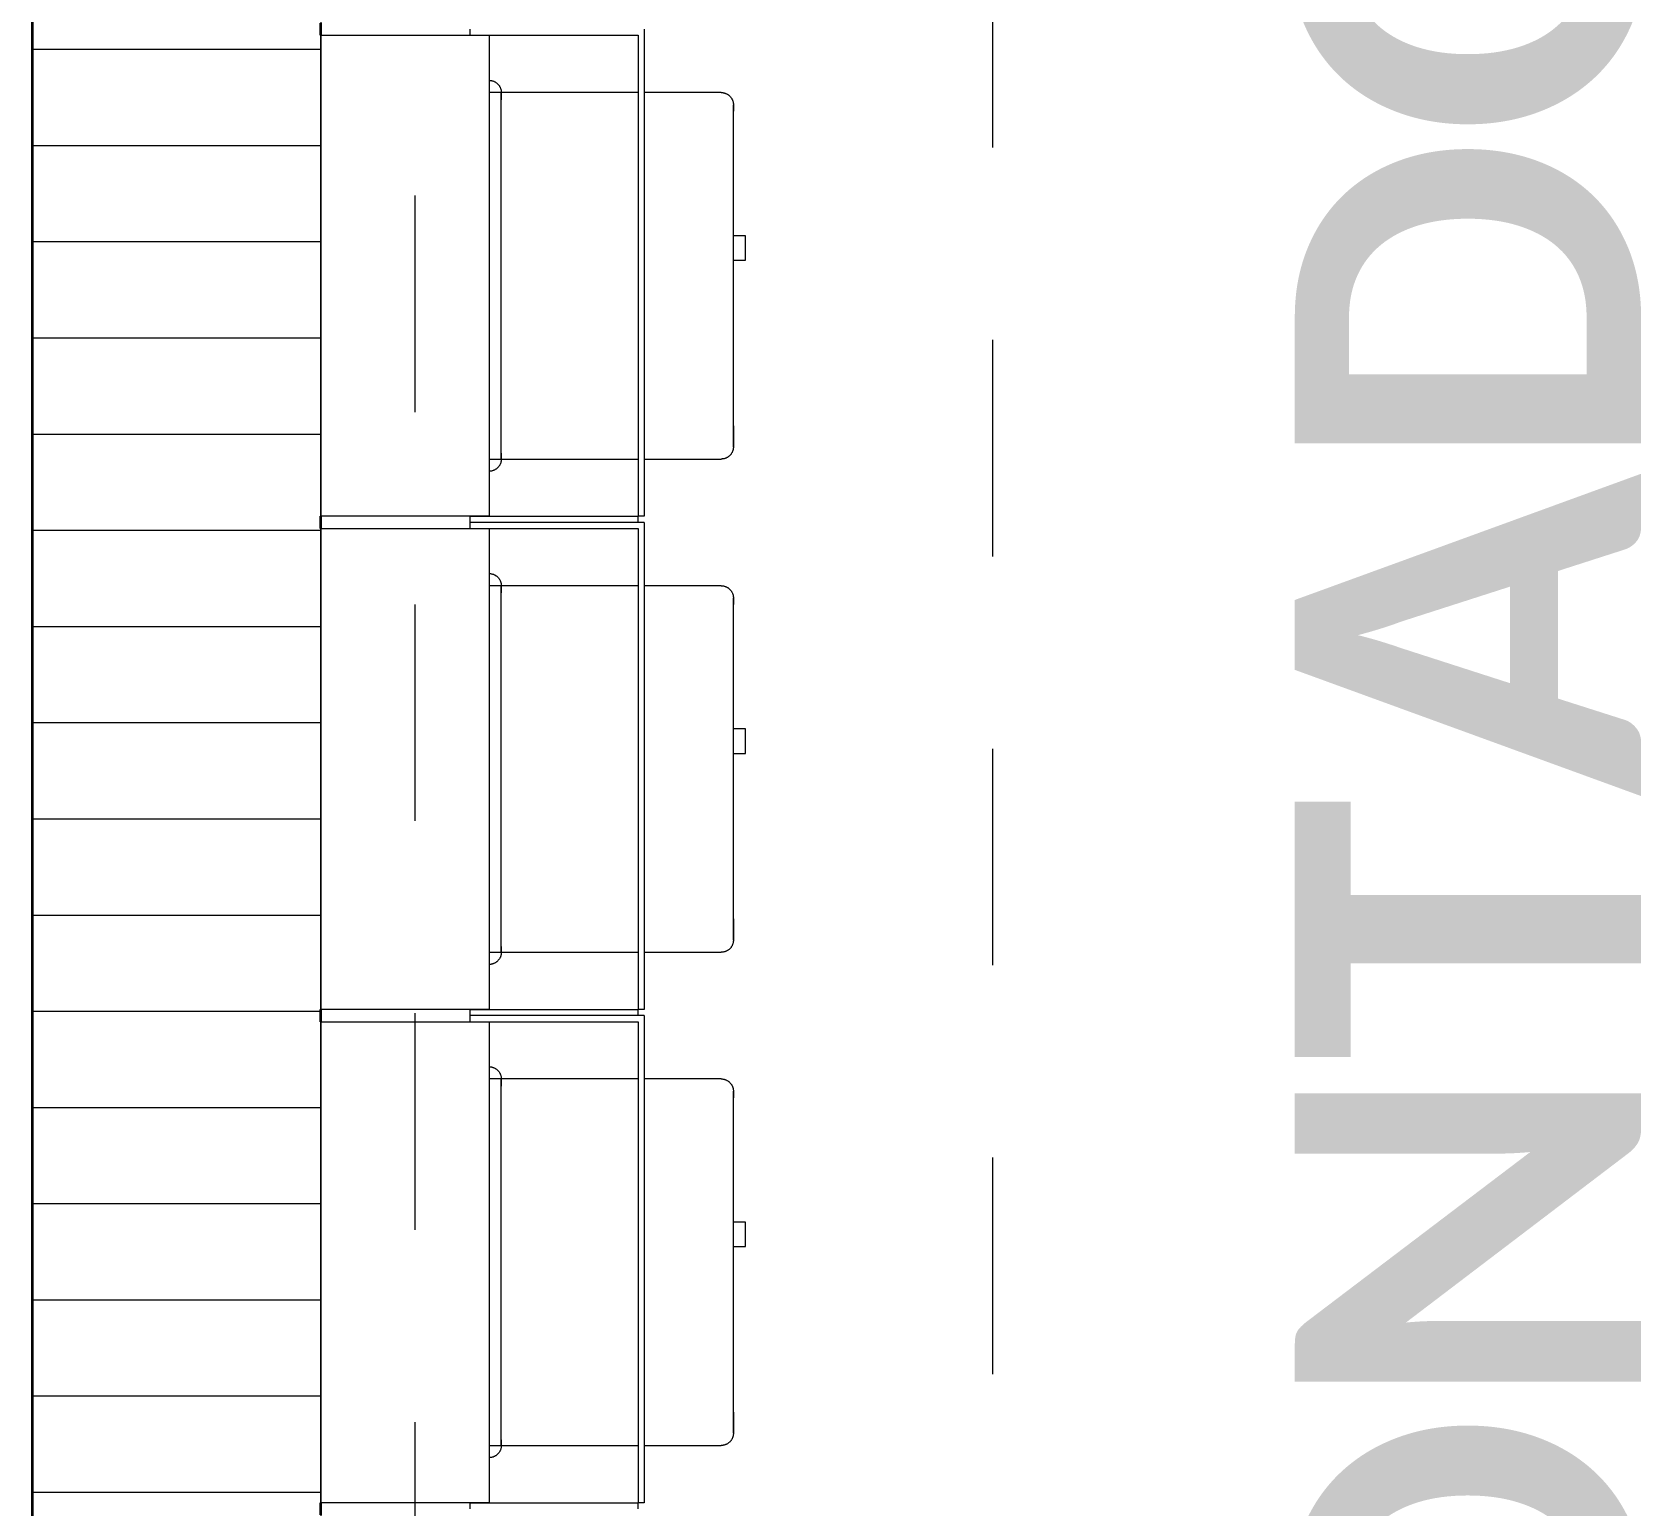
# Model space of a CAD drawing. Header units: metres. Extents: x -144 to 1000, y -717 to 29.
# Drawn here: x 229.598 to 230.436, y -570.005 to -569.239 of the extents above; entities that cross this region are included whole.
import ezdxf

# ---------------------------------------------------------------- set-up
doc = ezdxf.new("R2010")
doc.units = ezdxf.units.M
doc.linetypes.add('basculante modificado', pattern=[0.18, 0.1125, -0.0675])
doc.layers.get('0').update_dxf_attribs({"color": 1})
for name, color, linetype, lineweight in [('A-DETL', 1, 'Continuous', 9), ('A-DETL-THIN', 1, 'Continuous', 9), ('A-WALL', 4, 'Continuous', 9), ('E-ELEC-FIXT', 7, 'Continuous', 9), ('G-ANNO-TEXT', 2, 'Continuous', 9)]:
    doc.layers.add(name, color=color, linetype=linetype, lineweight=lineweight)
doc.layers.add('A-WALL-PATT', color=7, linetype='Continuous', lineweight=35, true_color=0x9c9c9c)
doc.styles.add('Calibri_B_2', font='calibrib.ttf', dxfattribs={"height": 0.135})

# ---------------------------------------------------------------- blocks, each defined once
blk = doc.blocks.new('W')
at = {"layer": 'A-DETL', "color": 7, "linetype": 'basculante modificado'}
for p, q in [((227.29802, -509.40645), (227.29802, -506.60645)), ((227.59802, -506.60645), (227.59802, -509.40645))]:
    blk.add_line(p, q, dxfattribs=at)
at = {"layer": 'A-DETL-THIN'}
blk.add_line((227.24898, -506.60639), (227.24898, -509.40639), dxfattribs=at)
at = {"layer": 'A-WALL', "lineweight": 35}
for p, q in [((227.09898, -506.60639), (227.09898, -509.40039)), ((227.24898, -507.72313), (227.24898, -507.71678)), ((227.24898, -507.97948), (227.24898, -507.97313)), ((227.24898, -508.23583), (227.24898, -508.22948)), ((227.24898, -508.49218), (227.24898, -508.48583))]:
    blk.add_line(p, q, dxfattribs=at)
at = {"layer": 'A-WALL-PATT', "color": 8, "lineweight": 5, "true_color": 0x727272}
for p, q in [((227.24898, -507.73054), (227.09898, -507.73054)), ((227.24898, -507.78054), (227.09898, -507.78054)), ((227.24898, -507.83054), (227.09898, -507.83054)), ((227.24898, -507.88054), (227.09898, -507.88054)), ((227.24898, -507.93054), (227.09898, -507.93054)), ((227.24898, -507.98054), (227.09898, -507.98054)), ((227.24898, -508.03054), (227.09898, -508.03054)), ((227.24898, -508.08054), (227.09898, -508.08054)), ((227.24898, -508.13054), (227.09898, -508.13054)), ((227.24898, -508.18054), (227.09898, -508.18054)), ((227.24898, -508.23054), (227.09898, -508.23054)), ((227.24898, -508.28054), (227.09898, -508.28054)), ((227.24898, -508.33054), (227.09898, -508.33054)), ((227.24898, -508.38054), (227.09898, -508.38054)), ((227.24898, -508.43054), (227.09898, -508.43054)), ((227.24898, -508.48054), (227.09898, -508.48054))]:
    blk.add_line(p, q, dxfattribs=at)
at = {"layer": 'E-ELEC-FIXT'}
for p, q in [((227.32638, -507.71995), (227.32638, -507.72313)), ((227.41701, -507.71995), (227.41701, -507.97313)), ((227.24898, -507.97313), (227.24898, -507.72313)), ((227.24898, -507.72313), (227.33644, -507.72313)), ((227.32638, -507.72313), (227.41384, -507.72313)), ((227.33644, -507.72313), (227.33644, -507.97313)), ((227.41384, -507.72313), (227.41384, -507.97313)), ((227.41384, -507.75288), (227.33644, -507.75288)), ((227.34279, -507.75539), (227.34279, -507.75288)), ((227.45709, -507.75288), (227.41701, -507.75288)), ((227.34279, -507.79128), (227.34279, -507.78437)), ((227.34279, -507.81873), (227.34279, -507.81037)), ((227.46979, -507.82733), (227.46344, -507.82733)), ((227.46979, -507.82733), (227.46344, -507.82733)), ((227.46979, -507.84003), (227.46979, -507.82733)), ((227.46979, -507.82798), (227.46979, -507.82733)), ((227.46979, -507.82818), (227.46979, -507.82733)), ((227.46979, -507.82798), (227.46979, -507.82733)), ((227.46344, -507.84003), (227.46979, -507.84003)), ((227.46344, -507.84003), (227.46979, -507.84003)), ((227.46979, -507.84003), (227.46979, -507.83917)), ((227.46979, -507.84003), (227.46979, -507.83937)), ((227.46979, -507.84003), (227.46979, -507.83937)), ((227.34279, -507.88589), (227.34279, -507.87753)), ((227.34279, -507.91189), (227.34279, -507.90498)), ((227.33644, -507.94338), (227.41384, -507.94338)), ((227.34279, -507.94338), (227.34279, -507.94193)), ((227.41701, -507.94338), (227.45709, -507.94338)), ((227.33644, -507.97313), (227.24898, -507.97313)), ((227.24898, -508.22948), (227.24898, -507.97948)), ((227.24898, -507.97948), (227.33644, -507.97948)), ((227.32638, -507.97313), (227.41384, -507.97313)), ((227.32638, -507.97313), (227.32638, -507.9763)), ((227.41384, -507.9763), (227.32638, -507.9763)), ((227.41701, -507.9763), (227.32638, -507.9763)), ((227.32638, -507.9763), (227.32638, -507.97948)), ((227.32638, -507.97948), (227.41384, -507.97948)), ((227.33644, -507.97948), (227.33644, -508.22948)), ((227.41384, -507.9763), (227.41384, -507.97313)), ((227.41701, -507.97313), (227.41384, -507.97313)), ((227.41384, -507.97948), (227.41384, -508.22948)), ((227.41701, -507.9763), (227.41701, -508.22948)), ((227.41384, -508.00923), (227.33644, -508.00923)), ((227.34279, -508.01174), (227.34279, -508.00923)), ((227.45709, -508.00923), (227.41701, -508.00923)), ((227.34279, -508.04763), (227.34279, -508.04072)), ((227.34279, -508.07508), (227.34279, -508.06656)), ((227.46979, -508.08368), (227.46344, -508.08368)), ((227.46979, -508.08368), (227.46344, -508.08368)), ((227.46979, -508.09638), (227.46979, -508.08368)), ((227.46979, -508.08433), (227.46979, -508.08368)), ((227.46979, -508.08453), (227.46979, -508.08368)), ((227.46979, -508.08433), (227.46979, -508.08368)), ((227.46344, -508.09638), (227.46979, -508.09638)), ((227.46344, -508.09638), (227.46979, -508.09638)), ((227.46979, -508.09638), (227.46979, -508.09552)), ((227.46979, -508.09638), (227.46979, -508.09572)), ((227.46979, -508.09638), (227.46979, -508.09572)), ((227.34279, -508.14347), (227.34279, -508.13388)), ((227.34279, -508.16824), (227.34279, -508.16133)), ((227.33644, -508.19973), (227.41384, -508.19973)), ((227.34279, -508.19973), (227.34279, -508.19828)), ((227.41701, -508.19973), (227.45709, -508.19973)), ((227.33644, -508.22948), (227.24898, -508.22948)), ((227.32638, -508.22948), (227.41384, -508.22948)), ((227.32638, -508.22948), (227.32638, -508.23265)), ((227.41384, -508.23265), (227.41384, -508.22948)), ((227.41701, -508.22948), (227.41384, -508.22948)), ((227.24898, -508.48583), (227.24898, -508.23583)), ((227.24898, -508.23583), (227.33644, -508.23583)), ((227.41384, -508.23265), (227.32638, -508.23265)), ((227.41701, -508.23265), (227.32638, -508.23265)), ((227.32638, -508.23265), (227.32638, -508.23583)), ((227.32638, -508.23583), (227.41384, -508.23583)), ((227.33644, -508.23583), (227.33644, -508.48583)), ((227.41384, -508.23583), (227.41384, -508.48583)), ((227.41701, -508.23265), (227.41701, -508.48583)), ((227.41384, -508.26558), (227.33644, -508.26558)), ((227.34279, -508.26809), (227.34279, -508.26558)), ((227.45709, -508.26558), (227.41701, -508.26558)), ((227.34279, -508.30398), (227.34279, -508.29707)), ((227.34279, -508.33143), (227.34279, -508.32307)), ((227.46979, -508.34003), (227.46344, -508.34003)), ((227.46979, -508.34003), (227.46344, -508.34003)), ((227.46979, -508.35273), (227.46979, -508.34003)), ((227.46979, -508.34068), (227.46979, -508.34003)), ((227.46979, -508.34088), (227.46979, -508.34003)), ((227.46979, -508.34068), (227.46979, -508.34003)), ((227.46344, -508.35273), (227.46979, -508.35273)), ((227.46344, -508.35273), (227.46979, -508.35273)), ((227.46979, -508.35273), (227.46979, -508.35187)), ((227.46979, -508.35273), (227.46979, -508.35207)), ((227.46979, -508.35273), (227.46979, -508.35207)), ((227.34279, -508.39859), (227.34279, -508.39023)), ((227.34279, -508.42459), (227.34279, -508.41768)), ((227.33644, -508.45608), (227.41384, -508.45608)), ((227.34279, -508.45608), (227.34279, -508.45463)), ((227.41701, -508.45608), (227.45709, -508.45608)), ((227.33644, -508.48583), (227.24898, -508.48583)), ((227.32638, -508.48583), (227.41384, -508.48583)), ((227.32638, -508.48583), (227.32638, -508.489)), ((227.41384, -508.489), (227.41384, -508.48583)), ((227.41701, -508.48583), (227.41384, -508.48583))]:
    blk.add_line(p, q, dxfattribs=at)
at = {"layer": 'E-ELEC-FIXT', "flags": 128}
for points in [[(227.33644, -507.74653), (227.33669, -507.74653), (227.33695, -507.74655), (227.3372, -507.74657), (227.33745, -507.74661), (227.3377, -507.74666), (227.33795, -507.74671), (227.33819, -507.74678), (227.33844, -507.74685), (227.33868, -507.74694), (227.33891, -507.74703), (227.33914, -507.74713), (227.33937, -507.74725), (227.3396, -507.74737), (227.33981, -507.7475), (227.34003, -507.74764), (227.34023, -507.74779), (227.34043, -507.74794), (227.34063, -507.7481), (227.34081, -507.74828), (227.341, -507.74845), (227.34117, -507.74864), (227.34133, -507.74883), (227.34149, -507.74903), (227.34164, -507.74924), (227.34178, -507.74945), (227.34192, -507.74966), (227.34204, -507.74989), (227.34216, -507.75011), (227.34226, -507.75034), (227.34236, -507.75058), (227.34245, -507.75082), (227.34252, -507.75106), (227.34259, -507.7513), (227.34265, -507.75155), (227.3427, -507.7518), (227.34274, -507.75205), (227.34276, -507.7523), (227.34278, -507.75256), (227.34279, -507.75281), (227.34279, -507.75288)], [(227.33644, -507.74653), (227.33669, -507.74653), (227.33695, -507.74655), (227.3372, -507.74657), (227.33745, -507.74661), (227.3377, -507.74666), (227.33795, -507.74671), (227.33819, -507.74678), (227.33844, -507.74685), (227.33868, -507.74694), (227.33891, -507.74703), (227.33914, -507.74713), (227.33937, -507.74725), (227.3396, -507.74737), (227.33981, -507.7475), (227.34003, -507.74764), (227.34023, -507.74779), (227.34043, -507.74794), (227.34063, -507.7481)], [(227.34226, -507.75034), (227.34236, -507.75058), (227.34245, -507.75082), (227.34252, -507.75106), (227.34259, -507.7513), (227.34265, -507.75155), (227.3427, -507.7518), (227.34274, -507.75205), (227.34276, -507.7523), (227.34278, -507.75256), (227.34279, -507.75281), (227.34279, -507.75288)], [(227.34279, -507.84813), (227.34279, -507.84432), (227.34279, -507.84052), (227.34279, -507.83673), (227.34279, -507.83295), (227.34279, -507.82921), (227.34279, -507.82549), (227.34279, -507.82181), (227.34279, -507.81817), (227.34279, -507.81457), (227.34279, -507.81104), (227.34279, -507.80756), (227.34279, -507.80414), (227.34279, -507.8008), (227.34279, -507.79753), (227.34279, -507.79435), (227.34279, -507.79125), (227.34279, -507.78824), (227.34279, -507.78532), (227.34279, -507.78251), (227.34279, -507.7798), (227.34279, -507.7772), (227.34279, -507.77472), (227.34279, -507.77235), (227.34279, -507.7701), (227.34279, -507.76798), (227.34279, -507.76598), (227.34279, -507.76412), (227.34279, -507.76239), (227.34279, -507.7608), (227.34279, -507.75935), (227.34279, -507.75804), (227.34279, -507.75688), (227.34279, -507.75586), (227.34279, -507.75499), (227.34279, -507.75426), (227.34279, -507.75369), (227.34279, -507.75327), (227.34279, -507.753), (227.34279, -507.75288), (227.34279, -507.75288)], [(227.34279, -507.75288), (227.34279, -507.75295), (227.34279, -507.75318), (227.34279, -507.75356), (227.34279, -507.7541), (227.34279, -507.75478), (227.34279, -507.75561), (227.34279, -507.75659)], [(227.45709, -507.75288), (227.45734, -507.75288), (227.4576, -507.7529), (227.45785, -507.75292), (227.4581, -507.75296), (227.45835, -507.75301), (227.4586, -507.75306), (227.45884, -507.75313), (227.45909, -507.7532), (227.45933, -507.75329), (227.45956, -507.75338), (227.45979, -507.75348), (227.46002, -507.7536), (227.46025, -507.75372), (227.46046, -507.75385), (227.46068, -507.75399), (227.46088, -507.75414), (227.46108, -507.75429), (227.46128, -507.75445), (227.46146, -507.75463), (227.46165, -507.7548), (227.46182, -507.75499), (227.46198, -507.75518), (227.46214, -507.75538), (227.46229, -507.75559), (227.46243, -507.7558), (227.46257, -507.75601), (227.46269, -507.75624), (227.46281, -507.75646), (227.46291, -507.75669), (227.46301, -507.75693), (227.4631, -507.75717), (227.46317, -507.75741), (227.46324, -507.75765), (227.4633, -507.7579), (227.46335, -507.75815), (227.46339, -507.7584), (227.46341, -507.75865), (227.46343, -507.75891), (227.46344, -507.75916), (227.46344, -507.75923)], [(227.45785, -507.75292), (227.4581, -507.75296), (227.45835, -507.75301), (227.4586, -507.75306), (227.45884, -507.75313), (227.45909, -507.7532), (227.45933, -507.75329), (227.45956, -507.75338), (227.45979, -507.75348), (227.46002, -507.7536), (227.46025, -507.75372), (227.46046, -507.75385), (227.46068, -507.75399), (227.46088, -507.75414)], [(227.46229, -507.75559), (227.46243, -507.7558), (227.46257, -507.75601), (227.46269, -507.75624), (227.46281, -507.75646), (227.46291, -507.75669), (227.46301, -507.75693), (227.4631, -507.75717), (227.46317, -507.75741), (227.46324, -507.75765), (227.4633, -507.7579), (227.46335, -507.75815), (227.46339, -507.7584), (227.46341, -507.75865), (227.46343, -507.75891), (227.46344, -507.75916), (227.46344, -507.75923)], [(227.46344, -507.93703), (227.46344, -507.93696), (227.46344, -507.93674), (227.46344, -507.93639), (227.46344, -507.93589), (227.46344, -507.93526), (227.46344, -507.93448), (227.46344, -507.93357), (227.46344, -507.93252), (227.46344, -507.93133), (227.46344, -507.93001), (227.46344, -507.92856), (227.46344, -507.92698), (227.46344, -507.92528), (227.46344, -507.92345), (227.46344, -507.9215), (227.46344, -507.91944), (227.46344, -507.91725), (227.46344, -507.91496), (227.46344, -507.91257), (227.46344, -507.91007), (227.46344, -507.90747), (227.46344, -507.90477), (227.46344, -507.90199), (227.46344, -507.89911), (227.46344, -507.89616), (227.46344, -507.89313), (227.46344, -507.89003), (227.46344, -507.88686), (227.46344, -507.88363), (227.46344, -507.88034), (227.46344, -507.877), (227.46344, -507.87362), (227.46344, -507.87019), (227.46344, -507.86673), (227.46344, -507.86324), (227.46344, -507.85972), (227.46344, -507.85619), (227.46344, -507.85264), (227.46344, -507.84909), (227.46344, -507.84553), (227.46344, -507.84198), (227.46344, -507.83844), (227.46344, -507.83491), (227.46344, -507.83141), (227.46344, -507.82793), (227.46344, -507.82448), (227.46344, -507.82108), (227.46344, -507.81771), (227.46344, -507.8144), (227.46344, -507.81113), (227.46344, -507.80793), (227.46344, -507.80479), (227.46344, -507.80172), (227.46344, -507.79873), (227.46344, -507.79581), (227.46344, -507.79298), (227.46344, -507.79023), (227.46344, -507.78758), (227.46344, -507.78503), (227.46344, -507.78257), (227.46344, -507.78023), (227.46344, -507.77799), (227.46344, -507.77586), (227.46344, -507.77384), (227.46344, -507.77195), (227.46344, -507.77018), (227.46344, -507.76853), (227.46344, -507.76701), (227.46344, -507.76562), (227.46344, -507.76437), (227.46344, -507.76324), (227.46344, -507.76225), (227.46344, -507.7614), (227.46344, -507.76069), (227.46344, -507.76012), (227.46344, -507.75969), (227.46344, -507.7594), (227.46344, -507.75925), (227.46344, -507.75923)], [(227.46344, -507.75923), (227.46344, -507.7593), (227.46344, -507.75951), (227.46344, -507.75987), (227.46344, -507.76036), (227.46344, -507.761), (227.46344, -507.76178), (227.46344, -507.76263)], [(227.46344, -507.76069), (227.46344, -507.76012), (227.46344, -507.75969), (227.46344, -507.7594), (227.46344, -507.75925), (227.46344, -507.75923)], [(227.46344, -507.75923), (227.46344, -507.7593), (227.46344, -507.75951), (227.46344, -507.75987), (227.46344, -507.76036)], [(227.34279, -507.94338), (227.34279, -507.9433), (227.34279, -507.94307), (227.34279, -507.94269), (227.34279, -507.94216), (227.34279, -507.94148), (227.34279, -507.94065), (227.34279, -507.93967), (227.34279, -507.93854), (227.34279, -507.93727), (227.34279, -507.93586), (227.34279, -507.93431), (227.34279, -507.93261), (227.34279, -507.93079), (227.34279, -507.92883), (227.34279, -507.92674), (227.34279, -507.92453), (227.34279, -507.92219), (227.34279, -507.91974), (227.34279, -507.91717), (227.34279, -507.91449), (227.34279, -507.9117), (227.34279, -507.90882), (227.34279, -507.90583), (227.34279, -507.90276), (227.34279, -507.89959), (227.34279, -507.89635), (227.34279, -507.89302), (227.34279, -507.88963), (227.34279, -507.88617), (227.34279, -507.88264), (227.34279, -507.87907), (227.34279, -507.87544), (227.34279, -507.87177), (227.34279, -507.86806), (227.34279, -507.86432), (227.34279, -507.86055), (227.34279, -507.85677), (227.34279, -507.85296), (227.34279, -507.84916), (227.34279, -507.84813)], [(227.46344, -507.93703), (227.46344, -507.93696), (227.46344, -507.93674), (227.46344, -507.93639), (227.46344, -507.93589), (227.46344, -507.93526), (227.46344, -507.93448), (227.46344, -507.93357), (227.46344, -507.93252), (227.46344, -507.93133), (227.46344, -507.93001), (227.46344, -507.92856), (227.46344, -507.92698), (227.46344, -507.92528)], [(227.46344, -507.92608), (227.46344, -507.92772), (227.46344, -507.92924), (227.46344, -507.93063), (227.46344, -507.93189), (227.46344, -507.93302), (227.46344, -507.934), (227.46344, -507.93485), (227.46344, -507.93557), (227.46344, -507.93614), (227.46344, -507.93657), (227.46344, -507.93686), (227.46344, -507.93701), (227.46344, -507.93703)], [(227.46344, -507.92608), (227.46344, -507.92772), (227.46344, -507.92924), (227.46344, -507.93063), (227.46344, -507.93189), (227.46344, -507.93302), (227.46344, -507.934), (227.46344, -507.93485), (227.46344, -507.93557), (227.46344, -507.93614), (227.46344, -507.93657), (227.46344, -507.93686), (227.46344, -507.93701), (227.46344, -507.93703)], [(227.46344, -507.93703), (227.46343, -507.93728), (227.46342, -507.93754), (227.46339, -507.93779), (227.46336, -507.93804), (227.46331, -507.93829), (227.46326, -507.93854), (227.46319, -507.93878), (227.46312, -507.93903), (227.46303, -507.93927), (227.46294, -507.9395), (227.46284, -507.93973), (227.46272, -507.93996), (227.4626, -507.94018), (227.46247, -507.9404), (227.46233, -507.94061), (227.46218, -507.94082), (227.46203, -507.94102), (227.46186, -507.94122), (227.46169, -507.9414), (227.46151, -507.94158), (227.46133, -507.94176), (227.46114, -507.94192), (227.46094, -507.94208), (227.46073, -507.94223), (227.46052, -507.94237), (227.4603, -507.9425), (227.46008, -507.94263), (227.45986, -507.94274), (227.45963, -507.94285), (227.45939, -507.94295), (227.45915, -507.94303), (227.45891, -507.94311), (227.45867, -507.94318), (227.45842, -507.94324), (227.45817, -507.94329), (227.45792, -507.94332), (227.45767, -507.94335), (227.45741, -507.94337), (227.45716, -507.94338), (227.45709, -507.94338)], [(227.46344, -507.93703), (227.46343, -507.93728), (227.46342, -507.93754), (227.46339, -507.93779), (227.46336, -507.93804), (227.46331, -507.93829), (227.46326, -507.93854), (227.46319, -507.93878), (227.46312, -507.93903), (227.46303, -507.93927), (227.46294, -507.9395), (227.46284, -507.93973), (227.46272, -507.93996), (227.4626, -507.94018), (227.46247, -507.9404), (227.46233, -507.94061), (227.46218, -507.94082), (227.46203, -507.94102), (227.46186, -507.94122), (227.46169, -507.9414)], [(227.34279, -507.94338), (227.34278, -507.94363), (227.34277, -507.94389), (227.34274, -507.94414), (227.34271, -507.94439), (227.34266, -507.94464), (227.34261, -507.94489), (227.34254, -507.94513), (227.34247, -507.94538), (227.34238, -507.94562), (227.34229, -507.94585), (227.34219, -507.94608), (227.34207, -507.94631), (227.34195, -507.94653), (227.34182, -507.94675), (227.34168, -507.94696), (227.34153, -507.94717), (227.34138, -507.94737), (227.34121, -507.94757), (227.34104, -507.94775), (227.34086, -507.94793), (227.34068, -507.94811), (227.34049, -507.94827), (227.34029, -507.94843), (227.34008, -507.94858), (227.33987, -507.94872), (227.33965, -507.94885), (227.33943, -507.94898), (227.33921, -507.94909), (227.33898, -507.9492), (227.33874, -507.9493), (227.3385, -507.94938), (227.33826, -507.94946), (227.33802, -507.94953), (227.33777, -507.94959), (227.33752, -507.94964), (227.33727, -507.94967), (227.33702, -507.9497), (227.33676, -507.94972), (227.33651, -507.94973), (227.33644, -507.94973)], [(227.34279, -507.94338), (227.34278, -507.94363), (227.34277, -507.94389), (227.34274, -507.94414), (227.34271, -507.94439), (227.34266, -507.94464), (227.34261, -507.94489), (227.34254, -507.94513), (227.34247, -507.94538), (227.34238, -507.94562)], [(227.34279, -507.9404), (227.34279, -507.94127), (227.34279, -507.94199), (227.34279, -507.94257), (227.34279, -507.94299), (227.34279, -507.94326), (227.34279, -507.94337), (227.34279, -507.94338)], [(227.46094, -507.94208), (227.46073, -507.94223), (227.46052, -507.94237), (227.4603, -507.9425), (227.46008, -507.94263), (227.45986, -507.94274), (227.45963, -507.94285), (227.45939, -507.94295), (227.45915, -507.94303), (227.45891, -507.94311), (227.45867, -507.94318), (227.45842, -507.94324), (227.45817, -507.94329), (227.45792, -507.94332)], [(227.34049, -507.94827), (227.34029, -507.94843), (227.34008, -507.94858), (227.33987, -507.94872), (227.33965, -507.94885), (227.33943, -507.94898), (227.33921, -507.94909), (227.33898, -507.9492), (227.33874, -507.9493), (227.3385, -507.94938), (227.33826, -507.94946), (227.33802, -507.94953), (227.33777, -507.94959), (227.33752, -507.94964), (227.33727, -507.94967), (227.33702, -507.9497), (227.33676, -507.94972), (227.33651, -507.94973), (227.33644, -507.94973)], [(227.33644, -508.00288), (227.33669, -508.00288), (227.33695, -508.0029), (227.3372, -508.00292), (227.33745, -508.00296), (227.3377, -508.00301), (227.33795, -508.00306), (227.33819, -508.00313), (227.33844, -508.0032), (227.33868, -508.00329), (227.33891, -508.00338), (227.33914, -508.00348), (227.33937, -508.0036), (227.3396, -508.00372), (227.33981, -508.00385), (227.34003, -508.00399), (227.34023, -508.00414), (227.34043, -508.00429), (227.34063, -508.00445), (227.34081, -508.00463), (227.341, -508.0048), (227.34117, -508.00499), (227.34133, -508.00518), (227.34149, -508.00538), (227.34164, -508.00559), (227.34178, -508.0058), (227.34192, -508.00601), (227.34204, -508.00624), (227.34216, -508.00646), (227.34226, -508.00669), (227.34236, -508.00693), (227.34245, -508.00717), (227.34252, -508.00741), (227.34259, -508.00765), (227.34265, -508.0079), (227.3427, -508.00815), (227.34274, -508.0084), (227.34276, -508.00865), (227.34278, -508.00891), (227.34279, -508.00916), (227.34279, -508.00923)], [(227.33644, -508.00288), (227.33669, -508.00288), (227.33695, -508.0029), (227.3372, -508.00292), (227.33745, -508.00296), (227.3377, -508.00301), (227.33795, -508.00306), (227.33819, -508.00313), (227.33844, -508.0032), (227.33868, -508.00329), (227.33891, -508.00338), (227.33914, -508.00348), (227.33937, -508.0036), (227.3396, -508.00372), (227.33981, -508.00385), (227.34003, -508.00399), (227.34023, -508.00414), (227.34043, -508.00429), (227.34063, -508.00445)], [(227.34226, -508.00669), (227.34236, -508.00693), (227.34245, -508.00717), (227.34252, -508.00741), (227.34259, -508.00765), (227.34265, -508.0079), (227.3427, -508.00815), (227.34274, -508.0084), (227.34276, -508.00865), (227.34278, -508.00891), (227.34279, -508.00916), (227.34279, -508.00923)], [(227.34279, -508.10448), (227.34279, -508.10067), (227.34279, -508.09687), (227.34279, -508.09308), (227.34279, -508.0893), (227.34279, -508.08556), (227.34279, -508.08184), (227.34279, -508.07816), (227.34279, -508.07452), (227.34279, -508.07092), (227.34279, -508.06739), (227.34279, -508.06391), (227.34279, -508.06049), (227.34279, -508.05715), (227.34279, -508.05388), (227.34279, -508.0507), (227.34279, -508.0476), (227.34279, -508.04459), (227.34279, -508.04167), (227.34279, -508.03886), (227.34279, -508.03615), (227.34279, -508.03355), (227.34279, -508.03107), (227.34279, -508.0287), (227.34279, -508.02645), (227.34279, -508.02433), (227.34279, -508.02233), (227.34279, -508.02047), (227.34279, -508.01874), (227.34279, -508.01715), (227.34279, -508.0157), (227.34279, -508.01439), (227.34279, -508.01323), (227.34279, -508.01221), (227.34279, -508.01134), (227.34279, -508.01061), (227.34279, -508.01004), (227.34279, -508.00962), (227.34279, -508.00935), (227.34279, -508.00923), (227.34279, -508.00923)], [(227.34279, -508.00923), (227.34279, -508.0093), (227.34279, -508.00953), (227.34279, -508.00991), (227.34279, -508.01045), (227.34279, -508.01113), (227.34279, -508.01196), (227.34279, -508.01294)], [(227.45709, -508.00923), (227.45734, -508.00923), (227.4576, -508.00925), (227.45785, -508.00927), (227.4581, -508.00931), (227.45835, -508.00936), (227.4586, -508.00941), (227.45884, -508.00948), (227.45909, -508.00955), (227.45933, -508.00964), (227.45956, -508.00973), (227.45979, -508.00983), (227.46002, -508.00995), (227.46025, -508.01007), (227.46046, -508.0102), (227.46068, -508.01034), (227.46088, -508.01049), (227.46108, -508.01064), (227.46128, -508.0108), (227.46146, -508.01098), (227.46165, -508.01115), (227.46182, -508.01134), (227.46198, -508.01153), (227.46214, -508.01173), (227.46229, -508.01194), (227.46243, -508.01215), (227.46257, -508.01236), (227.46269, -508.01259), (227.46281, -508.01281), (227.46291, -508.01304), (227.46301, -508.01328), (227.4631, -508.01352), (227.46317, -508.01376), (227.46324, -508.014), (227.4633, -508.01425), (227.46335, -508.0145), (227.46339, -508.01475), (227.46341, -508.015), (227.46343, -508.01526), (227.46344, -508.01551), (227.46344, -508.01558)], [(227.45785, -508.00927), (227.4581, -508.00931), (227.45835, -508.00936), (227.4586, -508.00941), (227.45884, -508.00948), (227.45909, -508.00955), (227.45933, -508.00964), (227.45956, -508.00973), (227.45979, -508.00983), (227.46002, -508.00995), (227.46025, -508.01007), (227.46046, -508.0102), (227.46068, -508.01034), (227.46088, -508.01049)], [(227.46229, -508.01194), (227.46243, -508.01215), (227.46257, -508.01236), (227.46269, -508.01259), (227.46281, -508.01281), (227.46291, -508.01304), (227.46301, -508.01328), (227.4631, -508.01352), (227.46317, -508.01376), (227.46324, -508.014), (227.4633, -508.01425), (227.46335, -508.0145), (227.46339, -508.01475), (227.46341, -508.015), (227.46343, -508.01526), (227.46344, -508.01551), (227.46344, -508.01558)], [(227.46344, -508.19338), (227.46344, -508.19331), (227.46344, -508.19309), (227.46344, -508.19274), (227.46344, -508.19224), (227.46344, -508.19161), (227.46344, -508.19083), (227.46344, -508.18992), (227.46344, -508.18887), (227.46344, -508.18768), (227.46344, -508.18636), (227.46344, -508.18491), (227.46344, -508.18333), (227.46344, -508.18163), (227.46344, -508.1798), (227.46344, -508.17785), (227.46344, -508.17579), (227.46344, -508.1736), (227.46344, -508.17131), (227.46344, -508.16892), (227.46344, -508.16642), (227.46344, -508.16382), (227.46344, -508.16112), (227.46344, -508.15834), (227.46344, -508.15546), (227.46344, -508.15251), (227.46344, -508.14948), (227.46344, -508.14638), (227.46344, -508.14321), (227.46344, -508.13998), (227.46344, -508.13669), (227.46344, -508.13335), (227.46344, -508.12997), (227.46344, -508.12654), (227.46344, -508.12308), (227.46344, -508.11959), (227.46344, -508.11607), (227.46344, -508.11254), (227.46344, -508.10899), (227.46344, -508.10544), (227.46344, -508.10188), (227.46344, -508.09833), (227.46344, -508.09479), (227.46344, -508.09126), (227.46344, -508.08776), (227.46344, -508.08428), (227.46344, -508.08083), (227.46344, -508.07743), (227.46344, -508.07406), (227.46344, -508.07075), (227.46344, -508.06748), (227.46344, -508.06428), (227.46344, -508.06114), (227.46344, -508.05807), (227.46344, -508.05508), (227.46344, -508.05216), (227.46344, -508.04933), (227.46344, -508.04658), (227.46344, -508.04393), (227.46344, -508.04138), (227.46344, -508.03892), (227.46344, -508.03658), (227.46344, -508.03434), (227.46344, -508.03221), (227.46344, -508.03019), (227.46344, -508.0283), (227.46344, -508.02653), (227.46344, -508.02488), (227.46344, -508.02336), (227.46344, -508.02197), (227.46344, -508.02072), (227.46344, -508.01959), (227.46344, -508.0186), (227.46344, -508.01775), (227.46344, -508.01704), (227.46344, -508.01647), (227.46344, -508.01604), (227.46344, -508.01575), (227.46344, -508.0156), (227.46344, -508.01558)], [(227.46344, -508.01558), (227.46344, -508.01565), (227.46344, -508.01586), (227.46344, -508.01622), (227.46344, -508.01671), (227.46344, -508.01735), (227.46344, -508.01813), (227.46344, -508.01904)], [(227.46344, -508.01704), (227.46344, -508.01647), (227.46344, -508.01604), (227.46344, -508.01575), (227.46344, -508.0156), (227.46344, -508.01558)], [(227.46344, -508.01558), (227.46344, -508.01565), (227.46344, -508.01586), (227.46344, -508.01622), (227.46344, -508.01671)], [(227.34279, -508.19973), (227.34279, -508.19965), (227.34279, -508.19942), (227.34279, -508.19904), (227.34279, -508.19851), (227.34279, -508.19783), (227.34279, -508.197), (227.34279, -508.19602), (227.34279, -508.19489), (227.34279, -508.19362), (227.34279, -508.19221), (227.34279, -508.19066), (227.34279, -508.18896), (227.34279, -508.18714), (227.34279, -508.18518), (227.34279, -508.18309), (227.34279, -508.18088), (227.34279, -508.17854), (227.34279, -508.17609), (227.34279, -508.17352), (227.34279, -508.17084), (227.34279, -508.16805), (227.34279, -508.16517), (227.34279, -508.16218), (227.34279, -508.15911), (227.34279, -508.15594), (227.34279, -508.1527), (227.34279, -508.14937), (227.34279, -508.14598), (227.34279, -508.14252), (227.34279, -508.13899), (227.34279, -508.13542), (227.34279, -508.13179), (227.34279, -508.12812), (227.34279, -508.12441), (227.34279, -508.12067), (227.34279, -508.1169), (227.34279, -508.11312), (227.34279, -508.10931), (227.34279, -508.10551), (227.34279, -508.10448)], [(227.46344, -508.19338), (227.46344, -508.19331), (227.46344, -508.19309), (227.46344, -508.19274), (227.46344, -508.19224), (227.46344, -508.19161), (227.46344, -508.19083), (227.46344, -508.18992), (227.46344, -508.18887), (227.46344, -508.18768), (227.46344, -508.18636), (227.46344, -508.18491), (227.46344, -508.18333), (227.46344, -508.18163)], [(227.46344, -508.18243), (227.46344, -508.18407), (227.46344, -508.18559), (227.46344, -508.18698), (227.46344, -508.18824), (227.46344, -508.18937), (227.46344, -508.19035), (227.46344, -508.1912), (227.46344, -508.19192), (227.46344, -508.19249), (227.46344, -508.19292), (227.46344, -508.19321), (227.46344, -508.19336), (227.46344, -508.19338)], [(227.46344, -508.18243), (227.46344, -508.18407), (227.46344, -508.18559), (227.46344, -508.18698), (227.46344, -508.18824), (227.46344, -508.18937), (227.46344, -508.19035), (227.46344, -508.1912), (227.46344, -508.19192), (227.46344, -508.19249), (227.46344, -508.19292), (227.46344, -508.19321), (227.46344, -508.19336), (227.46344, -508.19338)], [(227.34279, -508.19675), (227.34279, -508.19762), (227.34279, -508.19834), (227.34279, -508.19892), (227.34279, -508.19934), (227.34279, -508.19961), (227.34279, -508.19972), (227.34279, -508.19973)], [(227.46344, -508.19338), (227.46343, -508.19363), (227.46342, -508.19389), (227.46339, -508.19414), (227.46336, -508.19439), (227.46331, -508.19464), (227.46326, -508.19489), (227.46319, -508.19513), (227.46312, -508.19538), (227.46303, -508.19562), (227.46294, -508.19585), (227.46284, -508.19608), (227.46272, -508.19631), (227.4626, -508.19653), (227.46247, -508.19675), (227.46233, -508.19696), (227.46218, -508.19717), (227.46203, -508.19737), (227.46186, -508.19757), (227.46169, -508.19775), (227.46151, -508.19793), (227.46133, -508.19811), (227.46114, -508.19827), (227.46094, -508.19843), (227.46073, -508.19858), (227.46052, -508.19872), (227.4603, -508.19885), (227.46008, -508.19898), (227.45986, -508.19909), (227.45963, -508.1992), (227.45939, -508.1993), (227.45915, -508.19938), (227.45891, -508.19946), (227.45867, -508.19953), (227.45842, -508.19959), (227.45817, -508.19964), (227.45792, -508.19967), (227.45767, -508.1997), (227.45741, -508.19972), (227.45716, -508.19973), (227.45709, -508.19973)], [(227.46344, -508.19338), (227.46343, -508.19363), (227.46342, -508.19389), (227.46339, -508.19414), (227.46336, -508.19439), (227.46331, -508.19464), (227.46326, -508.19489), (227.46319, -508.19513), (227.46312, -508.19538), (227.46303, -508.19562), (227.46294, -508.19585), (227.46284, -508.19608), (227.46272, -508.19631), (227.4626, -508.19653), (227.46247, -508.19675), (227.46233, -508.19696), (227.46218, -508.19717), (227.46203, -508.19737), (227.46186, -508.19757), (227.46169, -508.19775)], [(227.34279, -508.19973), (227.34278, -508.19998), (227.34277, -508.20024), (227.34274, -508.20049), (227.34271, -508.20074), (227.34266, -508.20099), (227.34261, -508.20124), (227.34254, -508.20148), (227.34247, -508.20173), (227.34238, -508.20197), (227.34229, -508.2022), (227.34219, -508.20243), (227.34207, -508.20266), (227.34195, -508.20288), (227.34182, -508.2031), (227.34168, -508.20331), (227.34153, -508.20352), (227.34138, -508.20372), (227.34121, -508.20392), (227.34104, -508.2041), (227.34086, -508.20428), (227.34068, -508.20446), (227.34049, -508.20462), (227.34029, -508.20478), (227.34008, -508.20493), (227.33987, -508.20507), (227.33965, -508.2052), (227.33943, -508.20533), (227.33921, -508.20544), (227.33898, -508.20555), (227.33874, -508.20565), (227.3385, -508.20573), (227.33826, -508.20581), (227.33802, -508.20588), (227.33777, -508.20594), (227.33752, -508.20599), (227.33727, -508.20602), (227.33702, -508.20605), (227.33676, -508.20607), (227.33651, -508.20608), (227.33644, -508.20608)], [(227.34049, -508.20462), (227.34029, -508.20478), (227.34008, -508.20493), (227.33987, -508.20507), (227.33965, -508.2052), (227.33943, -508.20533), (227.33921, -508.20544), (227.33898, -508.20555), (227.33874, -508.20565), (227.3385, -508.20573), (227.33826, -508.20581), (227.33802, -508.20588), (227.33777, -508.20594), (227.33752, -508.20599), (227.33727, -508.20602), (227.33702, -508.20605), (227.33676, -508.20607), (227.33651, -508.20608), (227.33644, -508.20608)], [(227.34279, -508.19973), (227.34278, -508.19998), (227.34277, -508.20024), (227.34274, -508.20049), (227.34271, -508.20074), (227.34266, -508.20099), (227.34261, -508.20124), (227.34254, -508.20148), (227.34247, -508.20173), (227.34238, -508.20197)], [(227.46094, -508.19843), (227.46073, -508.19858), (227.46052, -508.19872), (227.4603, -508.19885), (227.46008, -508.19898), (227.45986, -508.19909), (227.45963, -508.1992), (227.45939, -508.1993), (227.45915, -508.19938), (227.45891, -508.19946), (227.45867, -508.19953), (227.45842, -508.19959), (227.45817, -508.19964), (227.45792, -508.19967)], [(227.33644, -508.25923), (227.33669, -508.25923), (227.33695, -508.25925), (227.3372, -508.25927), (227.33745, -508.25931), (227.3377, -508.25936), (227.33795, -508.25941), (227.33819, -508.25948), (227.33844, -508.25955), (227.33868, -508.25964), (227.33891, -508.25973), (227.33914, -508.25983), (227.33937, -508.25995), (227.3396, -508.26007), (227.33981, -508.2602), (227.34003, -508.26034), (227.34023, -508.26049), (227.34043, -508.26064), (227.34063, -508.2608), (227.34081, -508.26098), (227.341, -508.26115), (227.34117, -508.26134), (227.34133, -508.26153), (227.34149, -508.26173), (227.34164, -508.26194), (227.34178, -508.26215), (227.34192, -508.26236), (227.34204, -508.26259), (227.34216, -508.26281), (227.34226, -508.26304), (227.34236, -508.26328), (227.34245, -508.26352), (227.34252, -508.26376), (227.34259, -508.264), (227.34265, -508.26425), (227.3427, -508.2645), (227.34274, -508.26475), (227.34276, -508.265), (227.34278, -508.26526), (227.34279, -508.26551), (227.34279, -508.26558)], [(227.33644, -508.25923), (227.33669, -508.25923), (227.33695, -508.25925), (227.3372, -508.25927), (227.33745, -508.25931), (227.3377, -508.25936), (227.33795, -508.25941), (227.33819, -508.25948), (227.33844, -508.25955), (227.33868, -508.25964), (227.33891, -508.25973), (227.33914, -508.25983), (227.33937, -508.25995), (227.3396, -508.26007), (227.33981, -508.2602), (227.34003, -508.26034), (227.34023, -508.26049), (227.34043, -508.26064), (227.34063, -508.2608)], [(227.34226, -508.26304), (227.34236, -508.26328), (227.34245, -508.26352), (227.34252, -508.26376), (227.34259, -508.264), (227.34265, -508.26425), (227.3427, -508.2645), (227.34274, -508.26475), (227.34276, -508.265), (227.34278, -508.26526), (227.34279, -508.26551), (227.34279, -508.26558)], [(227.34279, -508.36083), (227.34279, -508.35702), (227.34279, -508.35322), (227.34279, -508.34943), (227.34279, -508.34565), (227.34279, -508.34191), (227.34279, -508.33819), (227.34279, -508.33451), (227.34279, -508.33087), (227.34279, -508.32727), (227.34279, -508.32374), (227.34279, -508.32026), (227.34279, -508.31684), (227.34279, -508.3135), (227.34279, -508.31023), (227.34279, -508.30705), (227.34279, -508.30395), (227.34279, -508.30094), (227.34279, -508.29802), (227.34279, -508.29521), (227.34279, -508.2925), (227.34279, -508.2899), (227.34279, -508.28742), (227.34279, -508.28505), (227.34279, -508.2828), (227.34279, -508.28068), (227.34279, -508.27868), (227.34279, -508.27682), (227.34279, -508.27509), (227.34279, -508.2735), (227.34279, -508.27205), (227.34279, -508.27074), (227.34279, -508.26958), (227.34279, -508.26856), (227.34279, -508.26769), (227.34279, -508.26696), (227.34279, -508.26639), (227.34279, -508.26597), (227.34279, -508.2657), (227.34279, -508.26558), (227.34279, -508.26558)], [(227.34279, -508.26558), (227.34279, -508.26565), (227.34279, -508.26588), (227.34279, -508.26626), (227.34279, -508.2668), (227.34279, -508.26748), (227.34279, -508.26831), (227.34279, -508.26929)], [(227.45709, -508.26558), (227.45734, -508.26558), (227.4576, -508.2656), (227.45785, -508.26562), (227.4581, -508.26566), (227.45835, -508.26571), (227.4586, -508.26576), (227.45884, -508.26583), (227.45909, -508.2659), (227.45933, -508.26599), (227.45956, -508.26608), (227.45979, -508.26618), (227.46002, -508.2663), (227.46025, -508.26642), (227.46046, -508.26655), (227.46068, -508.26669), (227.46088, -508.26684), (227.46108, -508.26699), (227.46128, -508.26715), (227.46146, -508.26733), (227.46165, -508.2675), (227.46182, -508.26769), (227.46198, -508.26788), (227.46214, -508.26808), (227.46229, -508.26829), (227.46243, -508.2685), (227.46257, -508.26871), (227.46269, -508.26894), (227.46281, -508.26916), (227.46291, -508.26939), (227.46301, -508.26963), (227.4631, -508.26987), (227.46317, -508.27011), (227.46324, -508.27035), (227.4633, -508.2706), (227.46335, -508.27085), (227.46339, -508.2711), (227.46341, -508.27135), (227.46343, -508.27161), (227.46344, -508.27186), (227.46344, -508.27193)], [(227.45785, -508.26562), (227.4581, -508.26566), (227.45835, -508.26571), (227.4586, -508.26576), (227.45884, -508.26583), (227.45909, -508.2659), (227.45933, -508.26599), (227.45956, -508.26608), (227.45979, -508.26618), (227.46002, -508.2663), (227.46025, -508.26642), (227.46046, -508.26655), (227.46068, -508.26669), (227.46088, -508.26684)], [(227.46229, -508.26829), (227.46243, -508.2685), (227.46257, -508.26871), (227.46269, -508.26894), (227.46281, -508.26916), (227.46291, -508.26939), (227.46301, -508.26963), (227.4631, -508.26987), (227.46317, -508.27011), (227.46324, -508.27035), (227.4633, -508.2706), (227.46335, -508.27085), (227.46339, -508.2711), (227.46341, -508.27135), (227.46343, -508.27161), (227.46344, -508.27186), (227.46344, -508.27193)], [(227.46344, -508.44973), (227.46344, -508.44966), (227.46344, -508.44944), (227.46344, -508.44909), (227.46344, -508.44859), (227.46344, -508.44796), (227.46344, -508.44718), (227.46344, -508.44627), (227.46344, -508.44522), (227.46344, -508.44403), (227.46344, -508.44271), (227.46344, -508.44126), (227.46344, -508.43968), (227.46344, -508.43798), (227.46344, -508.43615), (227.46344, -508.4342), (227.46344, -508.43214), (227.46344, -508.42995), (227.46344, -508.42766), (227.46344, -508.42527), (227.46344, -508.42277), (227.46344, -508.42017), (227.46344, -508.41747), (227.46344, -508.41469), (227.46344, -508.41181), (227.46344, -508.40886), (227.46344, -508.40583), (227.46344, -508.40273), (227.46344, -508.39956), (227.46344, -508.39633), (227.46344, -508.39304), (227.46344, -508.3897), (227.46344, -508.38632), (227.46344, -508.38289), (227.46344, -508.37943), (227.46344, -508.37594), (227.46344, -508.37242), (227.46344, -508.36889), (227.46344, -508.36534), (227.46344, -508.36179), (227.46344, -508.35823), (227.46344, -508.35468), (227.46344, -508.35114), (227.46344, -508.34761), (227.46344, -508.34411), (227.46344, -508.34063), (227.46344, -508.33718), (227.46344, -508.33378), (227.46344, -508.33041), (227.46344, -508.3271), (227.46344, -508.32383), (227.46344, -508.32063), (227.46344, -508.31749), (227.46344, -508.31442), (227.46344, -508.31143), (227.46344, -508.30851), (227.46344, -508.30568), (227.46344, -508.30293), (227.46344, -508.30028), (227.46344, -508.29773), (227.46344, -508.29527), (227.46344, -508.29293), (227.46344, -508.29069), (227.46344, -508.28856), (227.46344, -508.28654), (227.46344, -508.28465), (227.46344, -508.28288), (227.46344, -508.28123), (227.46344, -508.27971), (227.46344, -508.27832), (227.46344, -508.27707), (227.46344, -508.27594), (227.46344, -508.27495), (227.46344, -508.2741), (227.46344, -508.27339), (227.46344, -508.27282), (227.46344, -508.27239), (227.46344, -508.2721), (227.46344, -508.27195), (227.46344, -508.27193)], [(227.46344, -508.27193), (227.46344, -508.272), (227.46344, -508.27221), (227.46344, -508.27257), (227.46344, -508.27306), (227.46344, -508.2737), (227.46344, -508.27448), (227.46344, -508.27539)], [(227.46344, -508.27339), (227.46344, -508.27282), (227.46344, -508.27239), (227.46344, -508.2721), (227.46344, -508.27195), (227.46344, -508.27193)], [(227.46344, -508.27193), (227.46344, -508.272), (227.46344, -508.27221), (227.46344, -508.27257), (227.46344, -508.27306)], [(227.34279, -508.45608), (227.34279, -508.456), (227.34279, -508.45577), (227.34279, -508.45539), (227.34279, -508.45486), (227.34279, -508.45418), (227.34279, -508.45335), (227.34279, -508.45237), (227.34279, -508.45124), (227.34279, -508.44997), (227.34279, -508.44856), (227.34279, -508.44701), (227.34279, -508.44531), (227.34279, -508.44349), (227.34279, -508.44153), (227.34279, -508.43944), (227.34279, -508.43723), (227.34279, -508.43489), (227.34279, -508.43244), (227.34279, -508.42987), (227.34279, -508.42719), (227.34279, -508.4244), (227.34279, -508.42152), (227.34279, -508.41853), (227.34279, -508.41546), (227.34279, -508.41229), (227.34279, -508.40905), (227.34279, -508.40572), (227.34279, -508.40233), (227.34279, -508.39887), (227.34279, -508.39534), (227.34279, -508.39177), (227.34279, -508.38814), (227.34279, -508.38447), (227.34279, -508.38076), (227.34279, -508.37702), (227.34279, -508.37325), (227.34279, -508.36947), (227.34279, -508.36566), (227.34279, -508.36186), (227.34279, -508.36083)], [(227.46344, -508.44973), (227.46344, -508.44966), (227.46344, -508.44944), (227.46344, -508.44909), (227.46344, -508.44859), (227.46344, -508.44796), (227.46344, -508.44718), (227.46344, -508.44627), (227.46344, -508.44522), (227.46344, -508.44403), (227.46344, -508.44271), (227.46344, -508.44126), (227.46344, -508.43968), (227.46344, -508.43798)], [(227.46344, -508.43878), (227.46344, -508.44042), (227.46344, -508.44194), (227.46344, -508.44333), (227.46344, -508.44459), (227.46344, -508.44572), (227.46344, -508.4467), (227.46344, -508.44755), (227.46344, -508.44827), (227.46344, -508.44884), (227.46344, -508.44927), (227.46344, -508.44956), (227.46344, -508.44971), (227.46344, -508.44973)], [(227.46344, -508.43878), (227.46344, -508.44042), (227.46344, -508.44194), (227.46344, -508.44333), (227.46344, -508.44459), (227.46344, -508.44572), (227.46344, -508.4467), (227.46344, -508.44755), (227.46344, -508.44827), (227.46344, -508.44884), (227.46344, -508.44927), (227.46344, -508.44956), (227.46344, -508.44971), (227.46344, -508.44973)], [(227.34279, -508.45608), (227.34278, -508.45633), (227.34277, -508.45659), (227.34274, -508.45684), (227.34271, -508.45709), (227.34266, -508.45734), (227.34261, -508.45759), (227.34254, -508.45783), (227.34247, -508.45808), (227.34238, -508.45832), (227.34229, -508.45855), (227.34219, -508.45878), (227.34207, -508.45901), (227.34195, -508.45923), (227.34182, -508.45945), (227.34168, -508.45966), (227.34153, -508.45987), (227.34138, -508.46007), (227.34121, -508.46027), (227.34104, -508.46045), (227.34086, -508.46063), (227.34068, -508.46081), (227.34049, -508.46097), (227.34029, -508.46113), (227.34008, -508.46128), (227.33987, -508.46142), (227.33965, -508.46155), (227.33943, -508.46168), (227.33921, -508.46179), (227.33898, -508.4619), (227.33874, -508.462), (227.3385, -508.46208), (227.33826, -508.46216), (227.33802, -508.46223), (227.33777, -508.46229), (227.33752, -508.46234), (227.33727, -508.46237), (227.33702, -508.4624), (227.33676, -508.46242), (227.33651, -508.46243), (227.33644, -508.46243)], [(227.34279, -508.45608), (227.34278, -508.45633), (227.34277, -508.45659), (227.34274, -508.45684), (227.34271, -508.45709), (227.34266, -508.45734), (227.34261, -508.45759), (227.34254, -508.45783), (227.34247, -508.45808), (227.34238, -508.45832)], [(227.34279, -508.4531), (227.34279, -508.45397), (227.34279, -508.45469), (227.34279, -508.45527), (227.34279, -508.45569), (227.34279, -508.45596), (227.34279, -508.45607), (227.34279, -508.45608)], [(227.46344, -508.44973), (227.46343, -508.44998), (227.46342, -508.45024), (227.46339, -508.45049), (227.46336, -508.45074), (227.46331, -508.45099), (227.46326, -508.45124), (227.46319, -508.45148), (227.46312, -508.45173), (227.46303, -508.45197), (227.46294, -508.4522), (227.46284, -508.45243), (227.46272, -508.45266), (227.4626, -508.45288), (227.46247, -508.4531), (227.46233, -508.45331), (227.46218, -508.45352), (227.46203, -508.45372), (227.46186, -508.45392), (227.46169, -508.4541), (227.46151, -508.45428), (227.46133, -508.45446), (227.46114, -508.45462), (227.46094, -508.45478), (227.46073, -508.45493), (227.46052, -508.45507), (227.4603, -508.4552), (227.46008, -508.45533), (227.45986, -508.45544), (227.45963, -508.45555), (227.45939, -508.45565), (227.45915, -508.45573), (227.45891, -508.45581), (227.45867, -508.45588), (227.45842, -508.45594), (227.45817, -508.45599), (227.45792, -508.45602), (227.45767, -508.45605), (227.45741, -508.45607), (227.45716, -508.45608), (227.45709, -508.45608)], [(227.46094, -508.45478), (227.46073, -508.45493), (227.46052, -508.45507), (227.4603, -508.4552), (227.46008, -508.45533), (227.45986, -508.45544), (227.45963, -508.45555), (227.45939, -508.45565), (227.45915, -508.45573), (227.45891, -508.45581), (227.45867, -508.45588), (227.45842, -508.45594), (227.45817, -508.45599), (227.45792, -508.45602)], [(227.46344, -508.44973), (227.46343, -508.44998), (227.46342, -508.45024), (227.46339, -508.45049), (227.46336, -508.45074), (227.46331, -508.45099), (227.46326, -508.45124), (227.46319, -508.45148), (227.46312, -508.45173), (227.46303, -508.45197), (227.46294, -508.4522), (227.46284, -508.45243), (227.46272, -508.45266), (227.4626, -508.45288), (227.46247, -508.4531), (227.46233, -508.45331), (227.46218, -508.45352), (227.46203, -508.45372), (227.46186, -508.45392), (227.46169, -508.4541)], [(227.34049, -508.46097), (227.34029, -508.46113), (227.34008, -508.46128), (227.33987, -508.46142), (227.33965, -508.46155), (227.33943, -508.46168), (227.33921, -508.46179), (227.33898, -508.4619), (227.33874, -508.462), (227.3385, -508.46208), (227.33826, -508.46216), (227.33802, -508.46223), (227.33777, -508.46229), (227.33752, -508.46234), (227.33727, -508.46237), (227.33702, -508.4624), (227.33676, -508.46242), (227.33651, -508.46243), (227.33644, -508.46243)]]:
    blk.add_lwpolyline(points, dxfattribs=at)
at = {"layer": 'G-ANNO-TEXT', "style": 'Calibri_B_2'}
blk.add_text('CONTADORES', height=0.18, rotation=90, dxfattribs=at).set_placement((227.93523, -508.77403))

msp = doc.modelspace()

# ---------------------------------------------------------------- block references
at = {"color": 3}
msp.add_blockref('W', (2.49936, -61.51756), dxfattribs=at)

doc.saveas('drawing.dxf')
